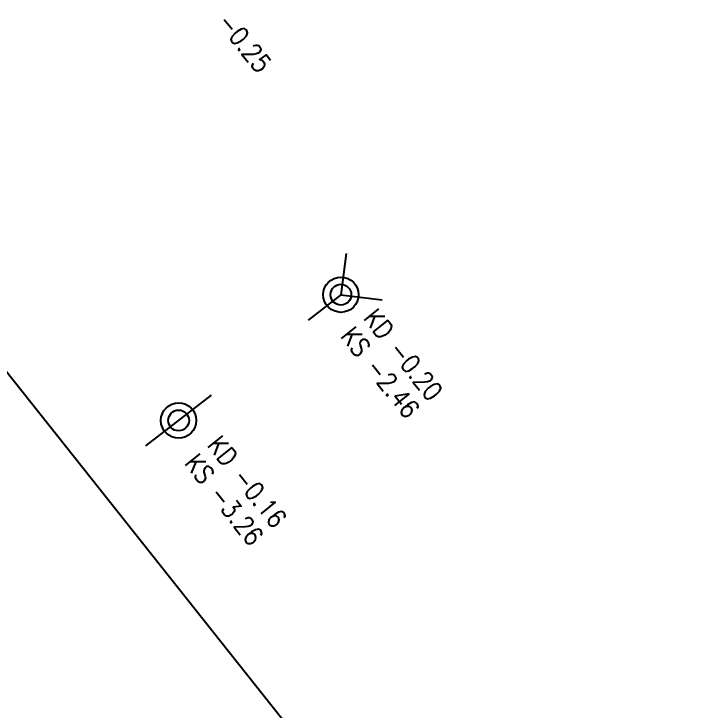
# Model space of a CAD drawing. Extents: x 3463485 to 3463732, y 5485922 to 5486179.
# Drawn here: x 3463591.05 to 3463607.31, y 5486011.38 to 5486028.18 of the extents above; entities that cross this region are included whole.
import ezdxf

# ---------------------------------------------------------------- set-up
doc = ezdxf.new("R2010")
doc.units = 0
doc.linetypes.add('AUSGEZOGEN', pattern=[0])
doc.layers.add('AUFNAHME_270513', color=2, linetype='AUSGEZOGEN')
doc.layers.add('GRENZEN_FLURST_NR', color=2, linetype='AUSGEZOGEN')
doc.styles.get("Standard").update_dxf_attribs({"font": 'ROMANS'})

msp = doc.modelspace()

# ---------------------------------------------------------------- linework, layer by layer
at = {"layer": 'AUFNAHME_270513'}
for p, q in [((3463599.05103, 5486022.40623), (3463598.92535, 5486021.41416)), ((3463598.92535, 5486021.41416), (3463598.13498, 5486020.80153)), ((3463598.92535, 5486021.41416), (3463599.91742, 5486021.28848)), ((3463594.22631, 5486017.77182), (3463595.80704, 5486018.99709))]:
    msp.add_line(p, q, dxfattribs=at)
for centre, radius in [((3463598.92535, 5486021.41416), 0.425), ((3463598.92535, 5486021.41416), 0.25), ((3463595.01667, 5486018.38445), 0.425), ((3463595.01667, 5486018.38445), 0.25)]:
    msp.add_circle(centre, radius, dxfattribs=at)
at = {"layer": 'GRENZEN_FLURST_NR', "color": 3, "linetype": 'AUSGEZOGEN'}
msp.add_line((3463607.31, 5485998.87, 0.098), (3463554.38, 5486065.45, 0.098), dxfattribs=at)

# ---------------------------------------------------------------- texts
at = {"layer": 'AUFNAHME_270513', "color": 4, "width": 0.875}
for s, p in [('-0.25', (3463595.92238, 5486027.98057)), ('KD -0.20', (3463599.44015, 5486020.84837)), ('KS -2.46', (3463598.89231, 5486020.41263)), ('KD -0.16', (3463595.68001, 5486017.78537)), ('KS -3.26', (3463595.13217, 5486017.34963))]:
    msp.add_text(s, height=0.45, rotation=308.5, dxfattribs=at).set_placement(p)

doc.saveas('drawing.dxf')
